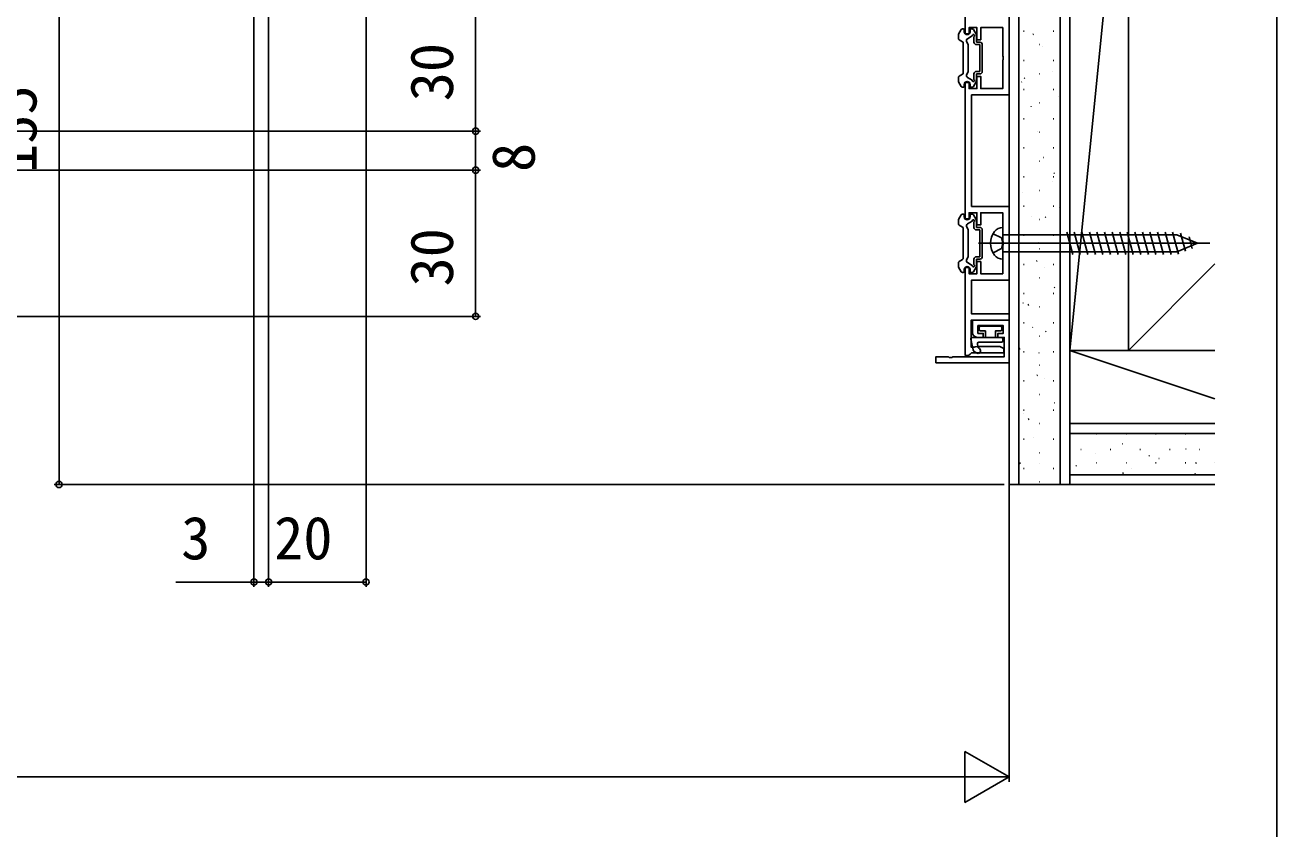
# Model space of a CAD drawing. Units: millimetres, scale not verified. Extents: x -525 to 525, y -783 to 779.
# Drawn here: x 268 to 525, y 136.5 to 301.5 of the extents above; entities that cross this region are included whole.
import ezdxf
from ezdxf.enums import TextEntityAlignment as Align

# ---------------------------------------------------------------- set-up
doc = ezdxf.new("R2010")
doc.units = ezdxf.units.MM
doc.header["$LTSCALE"] = 4
for name, color, linetype in [('0-2_YKK_11', 7, 'Continuous'), ('0-4_YKK_13', 4, 'Continuous'), ('0-6_YKK_D', 6, 'Continuous'), ('0-7_YKK_ZWAK', 7, 'Continuous'), ('0-8_YSS_K', 3, 'Continuous'), ('0-9_YSS_KE', 3, 'Continuous')]:
    doc.layers.add(name, color=color, linetype=linetype)
doc.styles.add('ＭＳ ゴシック', font='')
doc.styles.get('ＭＳ ゴシック').set_extended_font_data('MS Gothic')

msp = doc.modelspace()

# ---------------------------------------------------------------- linework, layer by layer
at = {"layer": '0-2_YKK_11'}
for points in [[(461, 327.7), (461, 299.7), (461.8, 299.7), (461.8, 300.95), (463.4, 300.95), (463.4, 298.45), (464.2, 298.45), (464.2, 300.95), (468.7, 300.95), (468.7, 295.158), (468.82, 294.975), (468.82, 294.425), (468.7, 294.242), (468.7, 288.45), (464.2, 288.45), (464.2, 290.95), (463.4, 290.95), (463.4, 288.45), (461.8, 288.45), (461.8, 289.7), (461, 289.7), (461, 261.7), (461.8, 261.7), (461.8, 262.95), (463.4, 262.95), (463.4, 260.45), (464.2, 260.45), (464.2, 262.95), (468.7, 262.95), (468.7, 257.158), (468.82, 256.975), (468.82, 256.425), (468.7, 256.242), (468.7, 250.45), (464.2, 250.45), (464.2, 252.95), (463.4, 252.95), (463.4, 250.45), (461.8, 250.45), (461.8, 251.7)], [(461.8, 251.7), (461, 251.7), (461, 233.7), (461.7, 233.7), (461.996, 233.95), (462.292, 234.2), (468.9, 234.2), (468.9, 235.1), (468.088, 235.49), (467.713, 235.49), (467.088, 235.49), (466.713, 235.49), (466.088, 235.49), (465.713, 235.49), (465.088, 235.49), (464.713, 235.49), (464.088, 235.49), (463.713, 235.49), (463.069, 235.475), (462.871, 235.4), (462.2, 235.4), (462.2, 240.9), (470, 240.9), (470, 242.2), (462.3, 242.2), (462.3, 249.15), (470, 249.15), (470, 264.25), (462.3, 264.25), (462.3, 287.15), (470, 287.15), (470, 302.25)], [(470, 232.2), (455, 232.2), (455, 233.4), (457.542, 233.4), (457.725, 233.28), (458.275, 233.28), (458.458, 233.4), (469, 233.4), (469, 237.4), (467.7, 237.4), (467.7, 238.2), (468.8, 238.2), (468.8, 239.8), (463.6, 239.8), (463.6, 238.2), (464.7, 238.2), (464.7, 237.4), (463.5, 237.4)], [(462.5, 238.4), (462.5, 240.9), (470, 240.9), (470, 232.2)]]:
    msp.add_lwpolyline(points, dxfattribs=at)
msp.add_arc((463.5, 238.4), 1, 180.00001, 269.99999, dxfattribs=at)
at = {"layer": '0-4_YKK_13'}
for p, q in [((460.466, 300.7), (460.6, 300.7)), ((462.434, 300.7), (462.2, 300.7)), ((459.6, 298.701), (459.6, 299.42)), ((459.64, 299.57), (460.206, 300.55)), ((459.75, 298.441), (460.45, 298.037)), ((460.8, 300.1), (460.8, 300.5)), ((461.498, 298.676), (462.46, 299.231)), ((462, 300.1), (462, 300.5)), ((463.26, 299.57), (462.694, 300.55)), ((462.8, 297.95), (462.8, 299.071)), ((463.3, 297.95), (463.3, 299.42)), ((460.6, 297.777), (460.6, 291.623)), ((461.6, 297.5), (461.315, 297.993)), ((461.6, 291.9), (461.6, 297.5)), ((463.3, 297.95), (464, 297.95)), ((463.3, 297.45), (464, 297.45)), ((464, 291.95), (464, 297.45)), ((464.5, 291.95), (464.5, 297.45)), ((459.6, 290.699), (459.6, 289.98)), ((459.75, 290.959), (460.45, 291.363)), ((461.6, 291.9), (461.315, 291.407)), ((461.498, 290.724), (462.46, 290.169)), ((462.8, 290.329), (462.8, 291.45)), ((463.3, 291.95), (464, 291.95)), ((463.3, 291.45), (464, 291.45)), ((463.3, 289.98), (463.3, 291.45)), ((459.64, 289.83), (460.206, 288.85)), ((460.466, 288.7), (460.6, 288.7)), ((460.8, 289.3), (460.8, 288.9)), ((462, 289.3), (462, 288.9)), ((462.434, 288.7), (462.2, 288.7)), ((463.26, 289.83), (462.694, 288.85)), ((459.64, 261.57), (460.206, 262.55)), ((460.466, 262.7), (460.6, 262.7)), ((460.8, 262.1), (460.8, 262.5)), ((462, 262.1), (462, 262.5)), ((462.434, 262.7), (462.2, 262.7)), ((463.26, 261.57), (462.694, 262.55)), ((459.6, 260.701), (459.6, 261.42)), ((459.75, 260.441), (460.45, 260.037)), ((460.6, 259.777), (460.6, 253.623)), ((461.6, 259.5), (461.315, 259.993)), ((461.498, 260.676), (462.46, 261.231)), ((462.8, 259.95), (462.8, 261.071)), ((463.3, 259.95), (463.3, 261.42)), ((463.3, 259.95), (464, 259.95)), ((468.7, 253.45), (468.7, 259.95)), ((461.6, 253.9), (461.6, 259.5)), ((463.3, 259.45), (464, 259.45)), ((464, 253.95), (464, 259.45)), ((464.5, 253.95), (464.5, 259.45)), ((466.708, 258.65), (468.428, 257.792)), ((468.7, 256.7), (468.428, 257.792)), ((468.7, 258.45), (504.475, 258.45)), ((481.844, 259), (483.076, 254.4)), ((483.397, 259), (484.629, 254.4)), ((484.95, 259), (486.182, 254.4)), ((486.502, 259), (487.735, 254.4)), ((488.055, 259), (489.288, 254.4)), ((489.608, 259), (490.841, 254.4)), ((491.161, 259), (492.394, 254.4)), ((492.714, 259), (493.947, 254.4)), ((494.267, 259), (495.5, 254.4)), ((495.82, 259), (497.052, 254.4)), ((497.373, 259), (498.605, 254.4)), ((498.926, 259), (500.158, 254.4)), ((500.479, 259), (501.711, 254.4)), ((502.032, 259), (503.264, 254.4)), ((503.584, 259), (504.794, 254.487)), ((508.7, 256.7), (504.475, 258.45)), ((505.206, 258.742), (506.192, 255.066)), ((506.953, 258.019), (507.589, 255.645)), ((463.7, 256.7), (511.2, 256.7)), ((466.708, 254.75), (468.428, 255.608)), ((468.7, 256.7), (468.428, 255.608)), ((468.7, 254.95), (504.475, 254.95)), ((508.7, 256.7), (504.475, 254.95)), ((508.7, 256.7), (504.475, 254.95)), ((459.6, 252.699), (459.6, 251.98)), ((459.75, 252.959), (460.45, 253.363)), ((461.6, 253.9), (461.315, 253.407)), ((461.498, 252.724), (462.46, 252.169)), ((462.8, 252.329), (462.8, 253.45)), ((463.3, 253.95), (464, 253.95)), ((463.3, 253.45), (464, 253.45)), ((463.3, 251.98), (463.3, 253.45)), ((459.64, 251.83), (460.206, 250.85)), ((460.466, 250.7), (460.6, 250.7)), ((460.8, 251.3), (460.8, 250.9)), ((462, 251.3), (462, 250.9)), ((462.434, 250.7), (462.2, 250.7)), ((463.26, 251.83), (462.694, 250.85)), ((463.85, 239), (463.85, 239.4)), ((468.25, 239.7), (464.15, 239.7)), ((468.55, 239), (468.55, 239.4)), ((462.628, 234.806), (462.156, 237.038)), ((468.45, 237.4), (462.45, 237.4)), ((465.2, 238.7), (464.15, 238.7)), ((465.2, 238.7), (465.2, 237.4)), ((468.75, 236.7), (468.75, 237.1)), ((462.735, 234.633), (463.259, 234.219)), ((463.622, 235.422), (463.492, 236.038)), ((463.729, 235.249), (463.941, 235.081)), ((463.785, 236.4), (468.45, 236.4))]:
    msp.add_line(p, q, dxfattribs=at)
msp.add_lwpolyline([(467.2, 237.4), (467.2, 238.7), (468.25, 238.7)], dxfattribs=at)
for centre, radius, start, end in [((460.466, 300.4), 0.3, 90, 150), ((460.6, 300.5), 0.2, 360, 90), ((462.2, 300.5), 0.2, 90, 180), ((462.434, 300.4), 0.3, 30, 90), ((459.9, 299.42), 0.3, 150, 180), ((459.9, 298.701), 0.3, 180, 240), ((461.4, 300.1), 0.6, 180, 0), ((461.748, 298.243), 0.5, 120, 210), ((462.7, 299.3), 0.25, 293.57818, 196.04532), ((463, 299.42), 0.3, 0, 30), ((460.3, 297.777), 0.3, 0, 60), ((463.3, 297.95), 0.5, 180, 270), ((464, 297.45), 0.5, 0, 90), ((459.9, 290.699), 0.3, 120, 180), ((460.3, 291.623), 0.3, 300, 0), ((461.748, 291.157), 0.5, 150, 240), ((463.3, 291.45), 0.5, 90, 180), ((464, 291.95), 0.5, 270, 0), ((459.9, 289.98), 0.3, 180, 210), ((460.466, 289), 0.3, 210, 270), ((460.6, 288.9), 0.2, 270, 0), ((461.4, 289.3), 0.6, 0, 180), ((462.2, 288.9), 0.2, 180, 270), ((462.434, 289), 0.3, 270, 330), ((462.7, 290.1), 0.25, 163.95468, 66.42182), ((463, 289.98), 0.3, 330, 0), ((460.466, 262.4), 0.3, 90, 150), ((460.6, 262.5), 0.2, 360, 90), ((462.2, 262.5), 0.2, 90, 180), ((462.434, 262.4), 0.3, 30, 90), ((459.9, 261.42), 0.3, 150, 180), ((459.9, 260.701), 0.3, 180, 240), ((460.3, 259.777), 0.3, 0, 60), ((461.4, 262.1), 0.6, 180, 0), ((461.748, 260.243), 0.5, 120, 210), ((462.7, 261.3), 0.25, 293.57818, 196.04532), ((463.3, 259.95), 0.5, 180, 270), ((463, 261.42), 0.3, 0, 30), ((464, 259.45), 0.5, 0, 90), ((468.688, 257.85), 2.1, 89.66112, 142.75083), ((470.2, 256.7), 4, 142.75083, 217.24917), ((459.9, 252.699), 0.3, 120, 180), ((459.9, 251.98), 0.3, 180, 210), ((460.3, 253.623), 0.3, 300, 0), ((461.4, 251.3), 0.6, 0, 180), ((461.748, 253.157), 0.5, 150, 240), ((462.7, 252.1), 0.25, 163.95468, 66.42182), ((463.3, 253.45), 0.5, 90, 180), ((463, 251.98), 0.3, 330, 0), ((464, 253.95), 0.5, 270, 0), ((468.688, 255.55), 2.1, 217.24917, 270.33888), ((460.466, 251), 0.3, 210, 270), ((460.6, 250.9), 0.2, 270, 0), ((462.2, 250.9), 0.2, 180, 270), ((462.434, 251), 0.3, 270, 330), ((464.15, 239.4), 0.3, 90, 180), ((468.25, 239.4), 0.3, 0, 90), ((462.45, 237.1), 0.3, 90, 191.91946), ((464.15, 239), 0.3, 180, 270), ((468.25, 239), 0.3, 270, 0), ((468.45, 237.1), 0.3, 360, 90), ((468.45, 236.7), 0.3, 270, 360), ((462.921, 234.868), 0.3, 191.91946, 231.66688), ((463.6, 234.65), 0.55, 231.66688, 51.66688), ((463.785, 236.1), 0.3, 90, 191.91946), ((463.915, 235.484), 0.3, 191.91946, 231.66688)]:
    msp.add_arc(centre, radius, start, end, dxfattribs=at)
at = {"layer": '0-6_YKK_D'}
for p, q in [((275, 362.2), (275, 207.2)), ((315, 361.2), (315, 186.2)), ((318, 328.2), (318, 186.2)), ((318, 328.2), (318, 186.2)), ((338, 318.907), (338, 186.2)), ((360.5, 309.7), (360.5, 279.7)), ((216.793, 279.7), (361.5, 279.7)), ((216.793, 279.7), (361.5, 279.7)), ((360.5, 279.7), (360.5, 271.7)), ((96.793, 271.7), (361.5, 271.7)), ((96.793, 271.7), (361.5, 271.7)), ((360.5, 271.7), (360.5, 241.7)), ((96.793, 241.7), (361.5, 241.7)), ((470, 230.2), (470, 146.2)), ((469, 207.2), (274, 207.2)), ((315, 187.2), (298.945, 187.2)), ((318, 187.2), (315, 187.2)), ((338, 187.2), (318, 187.2)), ((318, 187.2), (320.55, 187.2)), ((470, 147.2), (460.907, 152.45)), ((460.907, 152.45), (460.907, 141.95)), ((459.5, 147.2), (-43.5, 147.2)), ((470, 147.2), (451.813, 147.2)), ((470, 147.2), (460.907, 141.95))]:
    msp.add_line(p, q, dxfattribs=at)
for centre in [(360.5, 279.7), (360.5, 279.7), (360.5, 271.7), (360.5, 271.7), (360.5, 241.7), (275, 207.2), (315, 187.2), (318, 187.2), (318, 187.2), (338, 187.2)]:
    msp.add_circle(centre, 0.637, dxfattribs=at)
at = {"layer": '0-7_YKK_ZWAK'}
msp.add_lwpolyline([(-525, -782.8), (525, -782.8), (525, 747.2)], dxfattribs=at)
at = {"layer": '0-8_YSS_K'}
for p, q in [((470, 362.2), (470, 207.2)), ((472, 362.2), (472, 207.2)), ((480.5, 362.2), (480.5, 207.2)), ((473.002, 300.202), (473.102, 300.202)), ((474.875, 299.521), (475.042, 299.631)), ((479.082, 300.202), (479.182, 300.202)), ((476.232, 297.452), (476.332, 297.452)), ((476.877, 296.987), (476.896, 296.993)), ((473.002, 294.222), (473.102, 294.222)), ((479.082, 294.222), (479.182, 294.222)), ((473.106, 290.514), (473.273, 290.625)), ((476.232, 291.472), (476.332, 291.472)), ((478.829, 291.996), (478.847, 292.002)), ((472.588, 289.786), (472.607, 289.793)), ((473.002, 288.242), (473.102, 288.242)), ((479.082, 288.242), (479.182, 288.242)), ((476.232, 285.492), (476.332, 285.492)), ((480.121, 286.771), (480.139, 286.778)), ((474.54, 284.795), (474.559, 284.802)), ((473.002, 282.262), (473.102, 282.262)), ((479.082, 282.262), (479.182, 282.262)), ((475.832, 279.571), (475.851, 279.578)), ((476.232, 279.512), (476.332, 279.512)), ((473.002, 276.282), (473.102, 276.282)), ((479.082, 276.282), (479.182, 276.282)), ((476.232, 273.532), (476.332, 273.532)), ((477.03, 274.313), (477.049, 274.32)), ((473.002, 270.302), (473.102, 270.302)), ((479.082, 270.302), (479.182, 270.302)), ((479.174, 271.024), (479.341, 271.134)), ((476.232, 267.552), (476.332, 267.552)), ((478.982, 269.322), (479.001, 269.329)), ((472.742, 267.113), (472.76, 267.119)), ((473.002, 264.322), (473.102, 264.322)), ((479.082, 264.322), (479.182, 264.322)), ((480.274, 264.098), (480.293, 264.105)), ((474.693, 262.122), (474.712, 262.129)), ((476.232, 261.572), (476.332, 261.572)), ((477.405, 262.017), (477.572, 262.128)), ((473.002, 258.342), (473.102, 258.342)), ((479.082, 258.342), (479.182, 258.342)), ((475.985, 256.898), (476.004, 256.904)), ((476.232, 255.592), (476.332, 255.592)), ((473.002, 252.362), (473.102, 252.362)), ((475.636, 253.011), (475.803, 253.121)), ((479.082, 252.362), (479.182, 252.362)), ((476.232, 249.612), (476.332, 249.612)), ((477.183, 251.64), (477.202, 251.647)), ((479.246, 247.564), (479.413, 247.675)), ((472.895, 244.439), (472.914, 244.446)), ((473.002, 246.382), (473.102, 246.382)), ((479.082, 246.382), (479.182, 246.382)), ((479.135, 246.649), (479.154, 246.656)), ((473.867, 244.004), (474.034, 244.115)), ((476.232, 243.632), (476.332, 243.632)), ((473.002, 240.402), (473.102, 240.402)), ((474.847, 239.449), (474.866, 239.455)), ((479.082, 240.402), (479.182, 240.402)), ((480.427, 241.425), (480.446, 241.431)), ((476.232, 237.652), (476.332, 237.652)), ((477.477, 238.558), (477.644, 238.668)), ((472.098, 234.998), (472.265, 235.108)), ((473.002, 234.422), (473.102, 234.422)), ((476.139, 234.224), (476.158, 234.231)), ((479.082, 234.422), (479.182, 234.422)), ((512.279, 224.774), (482.5, 234.7)), ((482.5, 234.7), (482.5, 207.2)), ((476.232, 231.672), (476.332, 231.672)), ((475.708, 229.552), (475.875, 229.662)), ((477.337, 228.967), (477.355, 228.973)), ((473.002, 228.442), (473.102, 228.442)), ((479.082, 228.442), (479.182, 228.442)), ((476.232, 225.692), (476.332, 225.692)), ((479.288, 223.976), (479.307, 223.982)), ((473.002, 222.462), (473.102, 222.462)), ((473.048, 221.766), (473.067, 221.773)), ((479.082, 222.462), (479.182, 222.462)), ((473.939, 220.545), (474.106, 220.656)), ((476.232, 219.712), (476.332, 219.712)), ((482.5, 219.7), (512.279, 219.7)), ((473.002, 216.482), (473.102, 216.482)), ((475, 216.775), (475.019, 216.782)), ((479.082, 216.482), (479.182, 216.482)), ((512.279, 217.7), (482.5, 217.7)), ((487.935, 217.611), (488.035, 217.611)), ((494.015, 217.611), (494.115, 217.611)), ((500.095, 217.611), (500.195, 217.611)), ((506.175, 217.611), (506.275, 217.611)), ((512.255, 217.611), (512.279, 217.611)), ((476.232, 213.732), (476.332, 213.732)), ((484.705, 214.381), (484.805, 214.381)), ((487.756, 213.614), (487.775, 213.621)), ((490.785, 214.381), (490.885, 214.381)), ((493.242, 215.557), (493.261, 215.564)), ((496.865, 214.381), (496.965, 214.381)), ((502.945, 214.381), (503.045, 214.381)), ((506.26, 214.485), (506.279, 214.492)), ((509.025, 214.381), (509.125, 214.381)), ((472.17, 211.539), (472.337, 211.649)), ((476.292, 211.551), (476.311, 211.558)), ((483.698, 210.962), (483.864, 211.072)), ((487.935, 211.631), (488.035, 211.631)), ((494.015, 211.631), (494.115, 211.631)), ((498.681, 213.044), (498.848, 213.154)), ((500.095, 211.631), (500.195, 211.631)), ((500.774, 212.543), (500.793, 212.549)), ((506.175, 211.631), (506.275, 211.631)), ((508.287, 211.566), (508.454, 211.676)), ((512.255, 211.631), (512.279, 211.631)), ((473.002, 210.502), (473.102, 210.502)), ((479.082, 210.502), (479.182, 210.502)), ((482.5, 209.2), (512.279, 209.2)), ((493.303, 209.484), (493.47, 209.594)), ((495.194, 210.567), (495.213, 210.573)), ((508.212, 209.495), (508.231, 209.501)), ((470, 207.2), (512.279, 207.2)), ((476.232, 207.752), (476.332, 207.752))]:
    msp.add_line(p, q, dxfattribs=at)
at = {"layer": '0-9_YSS_KE'}
for p, q in [((482.5, 234.7), (482.5, 354.7)), ((494.5, 354.7), (482.5, 234.7)), ((512.279, 252.479), (494.5, 234.7)), ((494.5, 234.7), (482.5, 234.7)), ((494.5, 234.7), (512.279, 234.7))]:
    msp.add_line(p, q, dxfattribs=at)
msp.add_lwpolyline([(494.5, 234.7), (494.5, 354.7), (512.279, 354.7)], dxfattribs=at)

# ---------------------------------------------------------------- texts
at = {"layer": '0-6_YKK_D', "style": 'ＭＳ ゴシック'}
for s, p in [('30', (358.5, 285.836)), ('155', (273, 271.132)), ('8', (375.265, 271.336)), ('30', (358.5, 247.836))]:
    msp.add_text(s, height=8.798, rotation=90, dxfattribs=at).set_placement(p, align=Align.BOTTOM_LEFT)
for s, p in [('3', (300.059, 189.2)), ('20', (319.136, 189.2))]:
    msp.add_text(s, height=8.798, dxfattribs=at).set_placement(p, align=Align.BOTTOM_LEFT)

doc.saveas('drawing.dxf')
